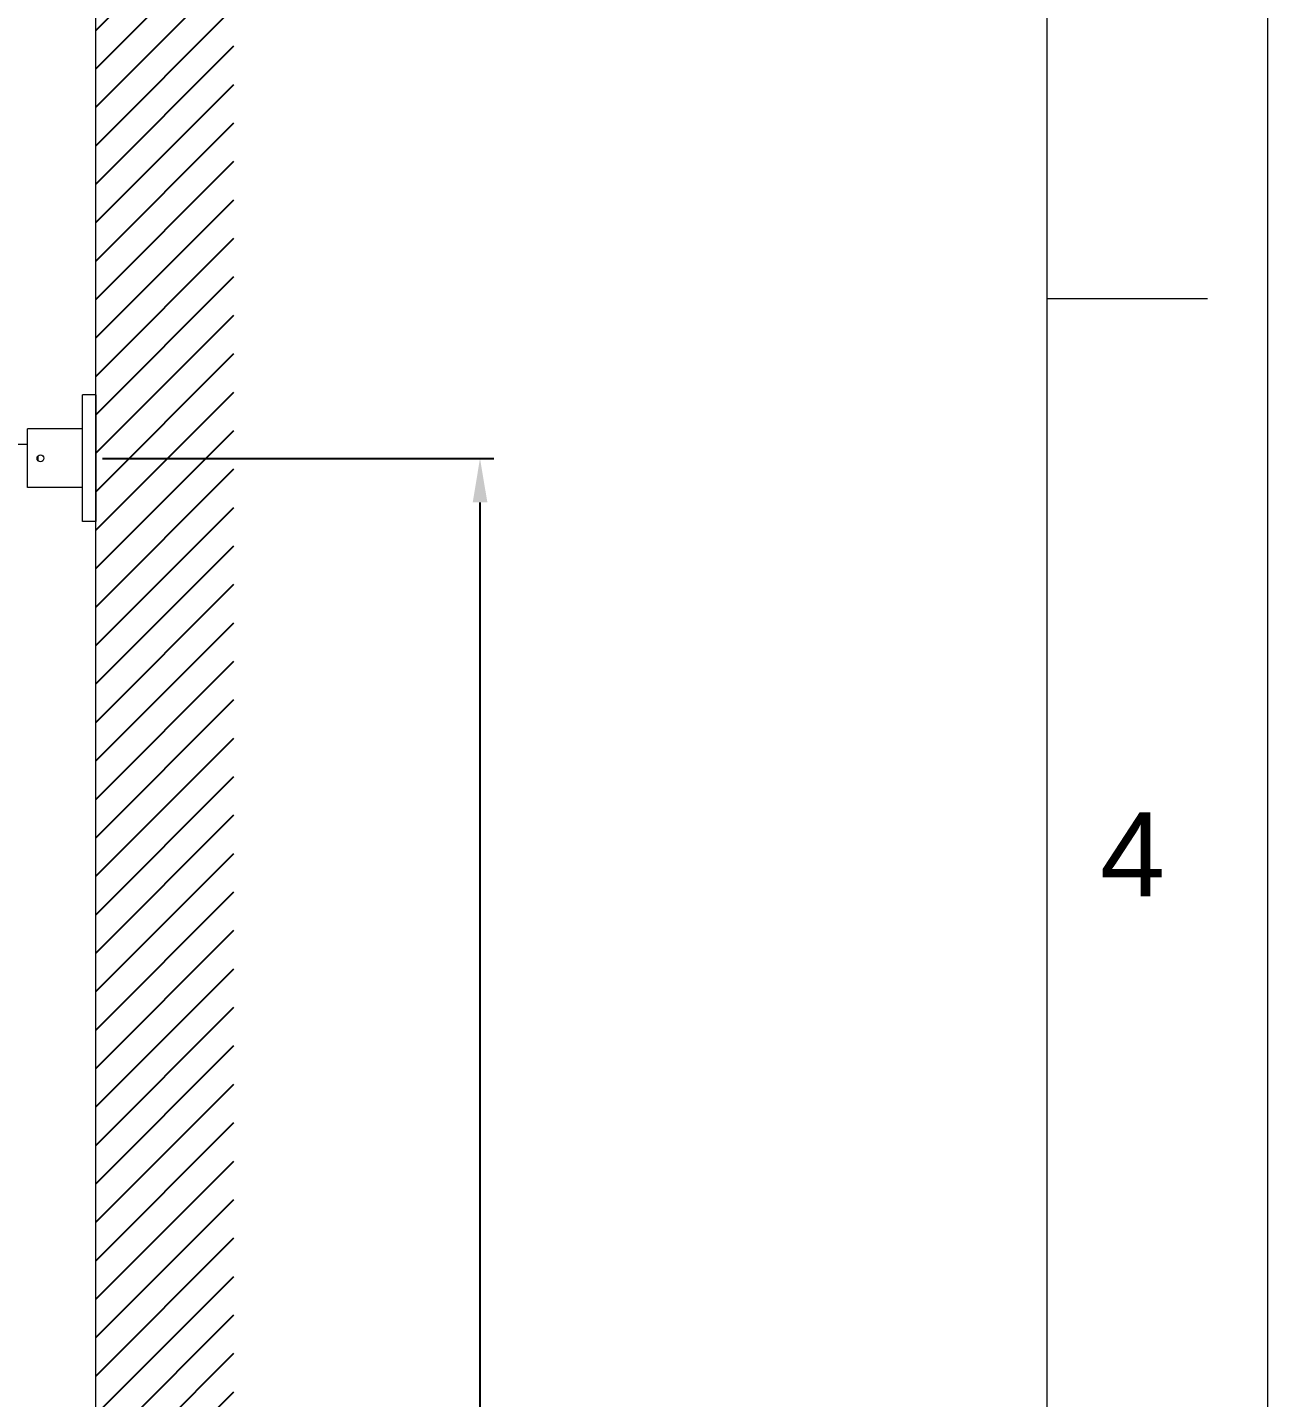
# Model space of a CAD drawing. Header units: millimetres. Extents: x 5438 to 6032, y -2661 to -1821.
# Drawn here: x 5919.1 to 6031.7, y -2240.6 to -2116.2 of the extents above; entities that cross this region are included whole.
import ezdxf

# ---------------------------------------------------------------- set-up
doc = ezdxf.new("R2010")
doc.units = ezdxf.units.MM
doc.header["$LTSCALE"] = 0.1
doc.layers.get('0').update_dxf_attribs({"lineweight": 15})
doc.layers.add('DIM', color=3, linetype='Continuous', lineweight=9)
doc.layers.add('hatch', color=2, linetype='Continuous')
doc.styles.get("Standard").update_dxf_attribs({"font": 'arial.ttf'})
doc.dimstyles.new('ISO-25', dxfattribs={"dimtxt": 2.5, "dimasz": 2.5, "dimexe": 1.25, "dimexo": 0.625, "dimtad": 1, "dimlfac": 5, "dimtxsty": 'Standard', "dimcen": 2.5, "dimadec": 0, "dimazin": 0, "dimtfac": 1, "dimtmove": 0, "dimatfit": 3, "dimfxl": 0, "dimarcsym": 0})

# ---------------------------------------------------------------- blocks, each defined once
blk = doc.blocks.new('*D117')
at = {"layer": 'Defpoints', "color": 0}
for p in [(5925.33, -2155.32), (5960.21, -2155.32), (5925.33, -2347.17)]:
    blk.add_point(p, dxfattribs=at)
at = {"layer": 'DIM', "color": 0, "lineweight": -2}
for p, q in [((5925.95, -2155.32), (5961.46, -2155.32)), ((5960.21, -2343.17), (5960.21, -2159.32)), ((5925.95, -2347.17), (5961.46, -2347.17))]:
    blk.add_line(p, q, dxfattribs=at)
at = {"layer": 'DIM', "color": 0}
for points in [[(5959.55, -2159.32), (5960.88, -2159.32), (5960.21, -2155.32)], [(5959.55, -2343.17), (5960.88, -2343.17), (5960.21, -2347.17)]]:
    blk.add_solid(points, dxfattribs=at)
at = {"layer": 'DIM', "color": 0, "insert": (5957.55, -2251.24), "char_height": 4, "attachment_point": 5, "rotation": 90}
blk.add_mtext('890', dxfattribs=at)

msp = doc.modelspace()

# ---------------------------------------------------------------- hatches: boundary and pattern name
at = {"layer": 'hatch'}
h = msp.add_hatch(dxfattribs=at)
h.set_pattern_fill('ANSI31', color=256, scale=0.777568)
h.set_pattern_definition([(45, (5137.1294, -2562.4971), (-1.7456907, 1.7456907), [])])
edge = h.paths.add_edge_path()
edge.add_spline(control_points=[(5925.3343, -2327.6311), (5925.3922, -2327.6451), (5925.4943, -2327.6615), (5925.6351, -2327.6615), (5925.7156, -2327.6514), (5925.7526, -2327.6448)], knot_values=[0, 0, 0, 0, 0.42377523, 0.73221647, 1, 1, 1, 1], degree=3, periodic=0)
edge.add_line((5925.3756, -2327.6369), (5925.7924, -2327.6369))
edge.add_arc((5925.5593, -2326.5693), 1.0927, 280.190547, 282.316356, ccw=False)
edge.add_spline(control_points=[(5925.7526, -2327.6448), (5925.7156, -2327.6514), (5925.6351, -2327.6615), (5925.4943, -2327.6615), (5925.3922, -2327.6451), (5925.3343, -2327.6311)], knot_values=[0, 0, 0, 0, 0.26778353, 0.57622477, 1, 1, 1, 1], degree=3, periodic=0)
edge.add_line((5925.3259, -2327.6762), (5925.3259, -2329.6212))
edge.add_line((5925.3259, -2329.6212), (5925.3756, -2329.6212))
edge.add_spline(control_points=[(5925.7526, -2329.6133), (5925.7156, -2329.6067), (5925.6351, -2329.5966), (5925.4943, -2329.5966), (5925.3922, -2329.613), (5925.3343, -2329.627)], knot_values=[0, 0, 0, 0, 0.26778872, 0.57623461, 1, 1, 1, 1], degree=3, periodic=0)
edge.add_line((5926.8908, -2329.4097), (5927.0759, -2329.4097))
edge.add_ellipse((5927.4926, -2328.629), major_axis=(0, -1), ratio=0.66666667, start_angle=218.682187, end_angle=321.317813, ccw=False)
edge.add_line((5926.5082, -2327.6369), (5925.3756, -2327.6369))
edge.add_spline(control_points=[(5925.3343, -2327.6311), (5925.3922, -2327.6451), (5925.4943, -2327.6615), (5925.6351, -2327.6615), (5925.7156, -2327.6514), (5925.7526, -2327.6448)], knot_values=[0, 0, 0, 0, 0.42377523, 0.73221647, 1, 1, 1, 1], degree=3, periodic=0)
edge.add_arc((5925.5593, -2326.5693), 1.0927, 280.190547, 282.316356)
edge.add_line((5925.7924, -2327.6369), (5933.5761, -2327.6369))
edge.add_line((5933.5761, -2327.6369), (5933.5761, -2329.6212))
edge.add_line((5933.5761, -2329.6212), (5925.3756, -2329.6212))
edge.add_spline(control_points=[(5925.7526, -2329.6133), (5925.7156, -2329.6067), (5925.6351, -2329.5966), (5925.4943, -2329.5966), (5925.3922, -2329.613), (5925.3343, -2329.627)], knot_values=[0, 0, 0, 0, 0.26778872, 0.57623461, 1, 1, 1, 1], degree=3, periodic=0)
edge.add_line((5925.3343, -2329.627), (5925.3259, -2329.6291))
edge.add_line((5925.3259, -2329.6291), (5925.3259, -2342.6294))
edge.add_line((5925.3259, -2342.6294), (5925.3343, -2342.6314))
edge.add_spline(control_points=[(5925.3343, -2342.6314), (5925.3922, -2342.6454), (5925.4943, -2342.6618), (5925.6351, -2342.6618), (5925.7156, -2342.6518), (5925.7526, -2342.6451)], knot_values=[0, 0, 0, 0, 0.42377523, 0.73221647, 1, 1, 1, 1], degree=3, periodic=0)
edge.add_line((5925.3756, -2342.6372), (5925.7924, -2342.6372))
edge.add_arc((5925.5593, -2341.5697), 1.0927, 280.190547, 282.316356, ccw=False)
edge.add_spline(control_points=[(5925.7526, -2342.6451), (5925.7156, -2342.6518), (5925.6351, -2342.6618), (5925.4943, -2342.6618), (5925.3922, -2342.6454), (5925.3343, -2342.6314)], knot_values=[0, 0, 0, 0, 0.26778353, 0.57622477, 1, 1, 1, 1], degree=3, periodic=0)
edge.add_line((5925.3259, -2342.6765), (5925.3259, -2344.6216))
edge.add_line((5925.3259, -2344.6216), (5925.3756, -2344.6216))
edge.add_spline(control_points=[(5925.7526, -2344.6136), (5925.7156, -2344.607), (5925.6351, -2344.5969), (5925.4943, -2344.5969), (5925.3922, -2344.6133), (5925.3343, -2344.6273)], knot_values=[0, 0, 0, 0, 0.26778872, 0.57623461, 1, 1, 1, 1], degree=3, periodic=0)
edge.add_line((5926.8908, -2344.41), (5927.0759, -2344.41))
edge.add_ellipse((5927.4926, -2343.6294), major_axis=(0, -1), ratio=0.66666667, start_angle=218.682187, end_angle=321.317813, ccw=False)
edge.add_line((5926.5082, -2342.6372), (5925.3756, -2342.6372))
edge.add_spline(control_points=[(5925.3343, -2342.6314), (5925.3922, -2342.6454), (5925.4943, -2342.6618), (5925.6351, -2342.6618), (5925.7156, -2342.6518), (5925.7526, -2342.6451)], knot_values=[0, 0, 0, 0, 0.42377523, 0.73221647, 1, 1, 1, 1], degree=3, periodic=0)
edge.add_arc((5925.5593, -2341.5697), 1.0927, 280.190547, 282.316356)
edge.add_line((5925.7924, -2342.6372), (5933.5761, -2342.6372))
edge.add_line((5933.5761, -2342.6372), (5933.5761, -2344.6216))
edge.add_line((5933.5761, -2344.6216), (5925.3756, -2344.6216))
edge.add_spline(control_points=[(5925.7526, -2344.6136), (5925.7156, -2344.607), (5925.6351, -2344.5969), (5925.4943, -2344.5969), (5925.3922, -2344.6133), (5925.3343, -2344.6273)], knot_values=[0, 0, 0, 0, 0.26778872, 0.57623461, 1, 1, 1, 1], degree=3, periodic=0)
edge.add_line((5925.3343, -2344.6273), (5925.3259, -2344.6294))
edge.add_line((5925.3259, -2344.6294), (5925.3259, -2580.4433))
edge.add_line((5925.3259, -2580.4433), (5937.8733, -2580.4433))
edge.add_line((5937.8733, -2580.4433), (5937.8733, -2004.0771))
edge.add_line((5937.8733, -2004.0771), (5925.3259, -2004.0771))
edge.add_line((5925.3259, -2004.0771), (5925.3259, -2327.629))
edge.add_line((5925.3259, -2327.629), (5925.3343, -2327.6311))

# ---------------------------------------------------------------- linework, layer by layer
at = {"color": 7, "linetype": 'Continuous'}
for p, q in [((6031.7035, -1820.7943), (6031.7035, -2660.7941)), ((6011.7034, -2640.7941), (6011.7034, -1840.7943)), ((6011.7034, -2140.7943), (6026.2395, -2140.7943)), ((5924.1259, -2161.0667), (5924.1259, -2149.5667)), ((5925.3259, -2149.5667), (5924.1259, -2149.5667)), ((5925.3259, -2149.5667), (5925.3259, -2161.0667)), ((5919.1259, -2157.9792), (5919.1259, -2152.6542)), ((5924.1259, -2152.6542), (5919.1259, -2152.6542)), ((5919.1259, -2154.0667), (5914.4999, -2154.0667)), ((5920.076, -2155.1147), (5920.076, -2155.5186)), ((5924.1259, -2157.9792), (5919.1259, -2157.9792)), ((5925.3259, -2161.0667), (5924.1259, -2161.0667))]:
    msp.add_line(p, q, dxfattribs=at)
msp.add_line((5925.3259, -2580.4433), (5925.3259, -2003.4667))
msp.add_circle((5920.3115, -2155.3167), 0.3125, dxfattribs=at)

# ---------------------------------------------------------------- texts
at = {"insert": (6019.4385, -2191.2859), "char_height": 7.6238, "attachment_point": 5}
msp.add_mtext_dynamic_manual_height_columns('4', width=50, gutter_width=12.5, heights=[0], dxfattribs=at)

# ---------------------------------------------------------------- dimensions: what is measured, and where the dimension line sits
at = {"layer": 'DIM'}
dim = msp.add_linear_dim(base=(5960.2123, -2155.3167), p1=(5925.3259, -2347.1672), p2=(5925.3259, -2155.3167), angle=90, text='890', dimstyle='ISO-25', override={"dimtxt": 4, "dimasz": 4, "dimlfac": 4, "dimadec": 1, "dimfxl": 1.25}, dxfattribs=at)
dim.commit()
dim.dimension.update_dxf_attribs({"geometry": '*D117', "text_midpoint": (5957.545, -2251.2419)})

doc.saveas('drawing.dxf')
